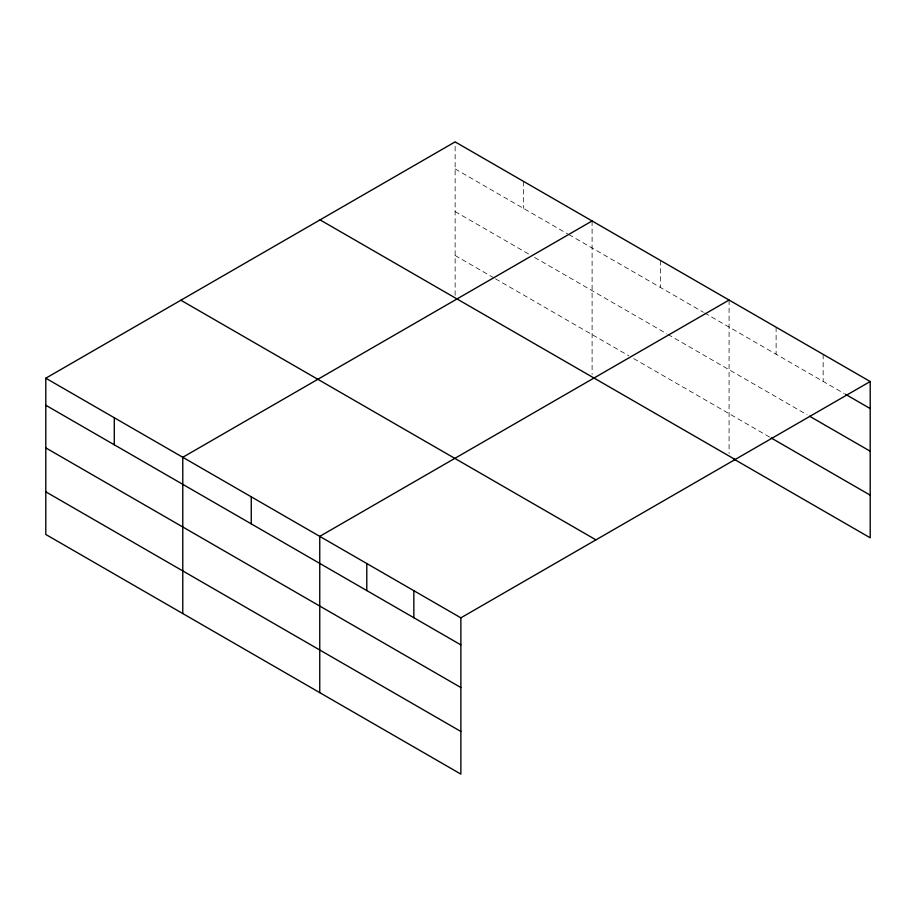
<?xml version="1.0" encoding="UTF-8"?>
<svg xmlns="http://www.w3.org/2000/svg" width="916" height="916" viewBox="0 0 916 916"><rect width="100%" height="100%" fill="white"/><g stroke="black" fill="none" stroke-linecap="round" stroke-linejoin="round"><path stroke-width="0.69" stroke-dasharray="4.58 3.44" d="M455.126 295.307L455.126 141.888M455.126 168.922L567.634 233.889M568.859 234.588L703.396 312.264M704.61 312.963L844.208 393.559M455.126 211.573L529.723 254.637M534.612 257.465L666.699 333.722M667.924 334.432L807.065 414.765M455.126 255.507L494.262 278.098M495.476 278.808L628.788 355.774M633.677 358.591L769.921 437.253M823.163 354.366L823.163 381.411M776.115 327.207L776.115 354.252M729.079 300.047L729.079 453.477M660.585 260.51L660.585 287.544M592.102 220.962L592.102 374.392M523.609 181.425L523.609 208.47"/><path stroke-width="1.37" d="M45.8 378.205L460.874 617.842L460.874 774.112L45.8 534.475L45.8 378.205L455.126 141.888L870.2 381.525L870.2 537.795L734.025 459.179M592.102 220.962L182.776 457.29L182.776 613.56M729.079 300.047L319.753 536.364L319.753 692.633M460.874 617.842L870.2 381.525M845.445 394.269L870.2 408.57M809.538 416.196L870.2 451.21M771.169 437.974L870.2 495.155M320.05 219.874L735.124 459.511M180.876 300.219L595.95 539.868M45.8 405.25L460.874 644.887M45.8 447.89L460.874 687.527M45.8 491.823L460.874 731.472M413.837 590.683L413.837 617.727M366.789 563.523L366.789 590.568M251.259 496.827L251.259 523.872M114.282 417.742L114.282 444.787"/></g></svg>
